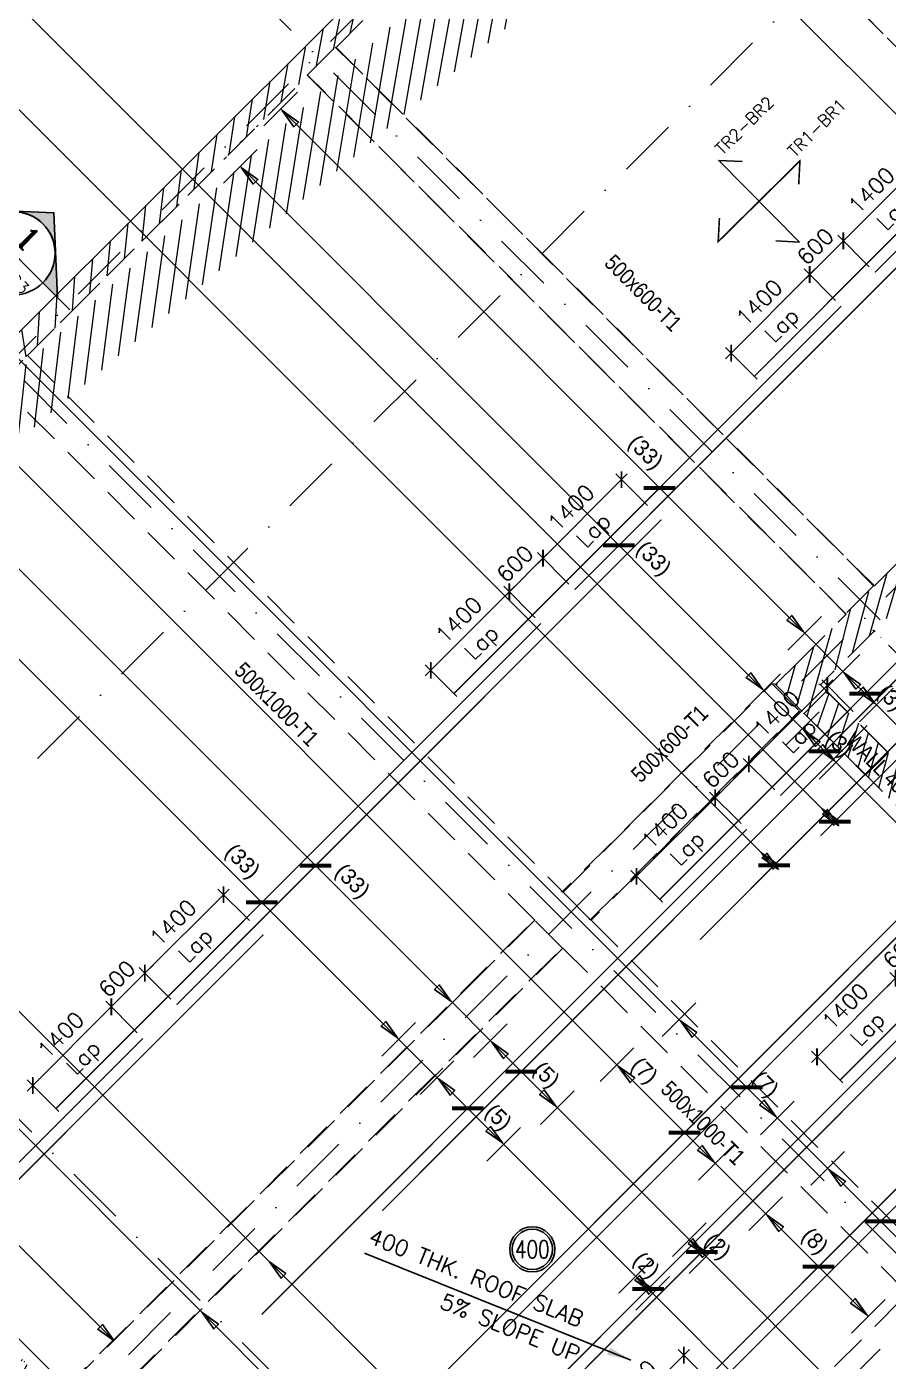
# Model space of a CAD drawing. Extents: x 660761725 to 1323371458, y 2734871439 to 5470067957.
# Drawn here: x 661587591 to 661598454, y 2735025823 to 2735042641 of the extents above; entities that cross this region are included whole.
import ezdxf
from ezdxf.enums import TextEntityAlignment as Align

# ---------------------------------------------------------------- set-up
doc = ezdxf.new("R2010")
doc.units = 0
for name, pattern in [('AXES', [1.95, 1.2, -0.25, 0.25, -0.25]), ('Hidden', [714.375, 476.25, -238.125]), ('sbp_axis_short', [10, 5, -2.5, 0, -2.5])]:
    doc.linetypes.add(name, pattern=pattern)
doc.layers.add('A-DETL', color=5, linetype='Continuous', lineweight=9, true_color=0x0000ff)
for name, color, linetype, lineweight in [('A-FLOR-PATT', 7, 'Continuous', 15), ('A-ROOF', 7, 'Continuous', 15), ('A-WALL', 7, 'Continuous', 15), ('A-WALL-IDEN', 7, 'Continuous', 9), ('S-ARROW', 8, 'Continuous', 13), ('S-BEAM-IDEN', 2, 'Continuous', 9), ('S-GRID', 7, 'Continuous', 9)]:
    doc.layers.add(name, color=color, linetype=linetype, lineweight=lineweight)
for name, color, linetype in [('S-AXIS', 20, 'AXES'), ('S-HATCH', 9, 'Continuous'), ('S-IDEN', 221, 'Continuous'), ('S-LEVEL', 3, 'Continuous'), ('S-RBAR-T16', 201, 'Continuous'), ('S-RBAR-T20', 10, 'Continuous'), ('S-RDIMO', 8, 'Continuous'), ('S-SCEL-INDT', 222, 'Continuous'), ('S-TXT', 3, 'Continuous')]:
    doc.layers.add(name, color=color, linetype=linetype)
doc.styles.add('08437-0000-2-020-000R-0511-00$0$ROMANS', font='ROMANS.shx', dxfattribs={"width": 0.75})
doc.styles.add('Arial Narrow_1', font='ARIALN.TTF', dxfattribs={"height": 199.9999999999998})
doc.styles.add('ROMANS', font='romans.shx')
doc.styles.add('ROMANT', font='romant')
doc.dimstyles.new('S-DIMI-100', dxfattribs={"dimscale": 100, "dimtxt": 2, "dimasz": 1.5, "dimexe": 1, "dimexo": 1, "dimgap": 1, "dimtad": 1, "dimdec": 0, "dimzin": 12, "dimdsep": 46, "dimtxsty": 'ROMANS', "dimblk": 'ARCHTICK', "dimcen": 0.09, "dimdle": 1, "dimclrd": 8, "dimclre": 8, "dimclrt": 4, "dimadec": 0, "dimazin": 3, "dimtfac": 1, "dimtdec": 0, "dimtix": 1, "dimtmove": 1, "dimatfit": 3, "dimtolj": 1, "dimtzin": 0, "dimarcsym": 0})
doc.dimstyles.new('S-DIMI-20', dxfattribs={"dimscale": 20, "dimtxt": 2, "dimasz": 1.5, "dimexe": 1, "dimexo": 1, "dimgap": 1, "dimtad": 1, "dimdec": 0, "dimzin": 12, "dimdsep": 46, "dimtxsty": 'ROMANS', "dimblk": 'ARCHTICK', "dimcen": 0.09, "dimdle": 1, "dimclrd": 8, "dimclre": 8, "dimclrt": 4, "dimadec": 0, "dimazin": 3, "dimtfac": 1, "dimtdec": 0, "dimtix": 1, "dimtmove": 1, "dimatfit": 3, "dimtolj": 1, "dimtzin": 0, "dimarcsym": 0})
pattern_1 = [(74.99999999999999, (0, 0), (-153.3407249233896, 41.08752341002518), [])]

# ---------------------------------------------------------------- blocks, each defined once
blk = doc.blocks.new('I am… All Range.')
at = {"layer": 'S-GRID', "color": 8, "linetype": 'sbp_axis_short', "lineweight": 13, "ltscale": 150}
for p, q in [((662613679.1571203, 2734523360.248725), (662679782.7279356, 2734589463.81954)), ((662618010.1861551, 2734519029.21969), (662684113.7569702, 2734585132.790505)), ((662622712.44625, 2734514326.959595), (662688816.0170653, 2734580430.53041)), ((662611009.9695301, 2734526029.436315), (662646494.6183763, 2734561514.085161)), ((662618471.4835767, 2734543669.734396), (662647091.3762469, 2734515049.841725)), ((662614582.3962799, 2734539780.647099), (662643202.2889504, 2734511160.754429)), ((662609895.5820874, 2734535093.832907), (662638515.474758, 2734506473.940236))]:
    blk.add_line(p, q, dxfattribs=at)
blk = doc.blocks.new('*U1143')
at = {"layer": 'S-SCEL-INDT'}
h = blk.add_hatch(color=256, dxfattribs=at)
edge = h.paths.add_edge_path()
edge.add_line((7.000001906104444, 2.263283386128023e-05), (10.50000190576247, 3.394924715394154e-05))
edge.add_line((10.50000190576247, 3.394924715394154e-05), (-2.921335544670001e-05, 9.624999999075953))
edge.add_line((-2.921335544670001e-05, 9.624999999075953), (-10.49999809220753, -3.394923260202631e-05))
edge.add_line((-10.49999809220753, -3.394923260202631e-05), (-6.999998092549504, -2.263281203340739e-05))
edge.add_arc((1.90677747013979e-06, 1.091277068709939e-11), 6.999999999363562, 0.00018525217620890544, 180.0001852521762, ccw=False)
at = {"layer": 'S-SCEL-INDT', "color": 2, "linetype": 'Continuous'}
blk.add_line((-6.999999999228748, 4.272327350918204e-05), (6.999999999228748, -4.272327350918204e-05), dxfattribs=at)
at = {"layer": 'S-SCEL-INDT'}
blk.add_line((13.40845287412958, 4.901550710201263e-05), (7.000001906104444, 2.263283386128023e-05), dxfattribs=at)
blk.add_lwpolyline([(7.000001906104444, 2.263283386128023e-05), (10.50000190576247, 3.394924715394154e-05), (-2.921335544670001e-05, 9.624999999075953), (-10.49999809220753, -3.394923260202631e-05), (-6.999998092549504, -2.263281203340739e-05, -0.9999999999999999)], format="xyb", close=True, dxfattribs=at)
for centre, radius in [((0, 0), 6.999999999370188), ((0, -1.906788384076208e-06), 6.99999999936)]:
    blk.add_circle(centre, radius, dxfattribs=at)
at = {"layer": 'S-SCEL-INDT', "linetype": 'Continuous', "style": 'ROMANT', "flags": 8}
for rotation, p in [(359.9998251523294, (-9.533905540592968e-07, 3.499999999687137)), (0.0001748476705820678, (9.533905540592968e-07, 3.499943417606119))]:
    blk.add_attdef('01', text='', height=4, rotation=rotation, dxfattribs=at).set_placement(p, align=Align.MIDDLE_CENTER)
at = {"layer": 'S-SCEL-INDT', "color": 3, "linetype": 'Continuous', "style": 'ROMANS', "flags": 8}
for rotation, p in [(359.9998251523294, (0, -2.974065839854546)), (0.0001748476705820678, (0, -2.97412474701559))]:
    blk.add_attdef('-', text='', height=2, rotation=rotation, dxfattribs=at).set_placement(p, align=Align.MIDDLE_CENTER)
blk = doc.blocks.new('I am… Limitless.')
at = {"layer": 'S-TXT', "color": 134}
ref = blk.add_blockref('*U1143', (662332530.6639044, 2734536090.71062), dxfattribs=dict(at, xscale=75.00000000000001, yscale=75.00000000000001, zscale=75.00000000000001, rotation=314.9493972356656))
ref.add_attrib('-', '0502563', dxfattribs={"layer": 'S-SCEL-INDT', "color": 3, "linetype": 'Continuous', "height": 150, "rotation": 314.9495685446155, "style": 'ROMANS'}).set_placement((662332372.7978809, 2734535933.123201), align=Align.MIDDLE_CENTER)
ref.add_attrib('01', '1', dxfattribs={"layer": 'S-SCEL-INDT', "linetype": 'Continuous', "height": 300.0000000000001, "rotation": 314.9495685446155, "style": 'ROMANT'}).set_placement((662332716.4403422, 2734536276.159097), align=Align.MIDDLE_CENTER)
blk = doc.blocks.new('*U89')
at = {"layer": 'S-IDEN', "color": 8}
for radius in [3.8, 3.4]:
    blk.add_circle((0, 0), radius, dxfattribs=at)
at = {"layer": 'S-IDEN', "color": 4, "style": '08437-0000-2-020-000R-0511-00$0$ROMANS', "width": 0.75, "flags": 8}
blk.add_attdef('100', text='', height=3, dxfattribs=at).set_placement((0, 0), align=Align.MIDDLE_CENTER)
blk = doc.blocks.new('_ARCHTICK')
at = {"color": 0, "linetype": 'ByBlock', "const_width": 0.15}
blk.add_lwpolyline([(-0.5, -0.5), (0.5, 0.5)], dxfattribs=at)
blk = doc.blocks.new('*D243')
at = {"layer": 'S-RBAR-T16', "color": 8, "lineweight": -2, "transparency": 16777216}
for p, q in [((661590142.3384237, 2735031774.598921), (661589010.9672241, 2735030643.228294)), ((661590398.7151924, 2735031376.800631), (661590000.9170673, 2735031774.598957)), ((661589408.7656355, 2735030386.851074), (661589010.9672599, 2735030784.649651))]:
    blk.add_line(p, q, dxfattribs=at)
at = {"layer": 'S-RBAR-T16', "color": 8, "lineweight": -2, "transparency": 16777216, "xscale": 150, "yscale": 150, "zscale": 150}
for p, rotation in [((661590071.6277275, 2735031703.888261), 44.99998551075971), ((661589081.6779201, 2735030713.938954), 224.9999855107597)]:
    blk.add_blockref('_ARCHTICK', p, dxfattribs=dict(at, rotation=rotation))
at = {"layer": 'S-RBAR-T16', "color": 4, "transparency": 16777216, "char_height": 200, "attachment_point": 5, "rotation": 44.999985510759686, "style": 'ROMANS'}
for s, insert in [('\\A1;1400', (661589435.2315035, 2735031350.335)), ('\\A1;Lap', (661589741.6443645, 2735031043.921983))]:
    blk.add_mtext(s, dxfattribs=dict(at, insert=insert))
blk = doc.blocks.new('*D244')
at = {"layer": 'S-RBAR-T16', "color": 8, "lineweight": -2, "transparency": 16777216}
for p, q in [((661588728.1247367, 2735030360.385358), (661587596.7536501, 2735029229.014843)), ((661588984.5015677, 2735029962.587005), (661588586.7033802, 2735030360.385393)), ((661587994.5521244, 2735028972.63756), (661587596.7536858, 2735029370.436199))]:
    blk.add_line(p, q, dxfattribs=at)
at = {"layer": 'S-RBAR-T16', "color": 8, "lineweight": -2, "transparency": 16777216, "xscale": 150, "yscale": 150, "zscale": 150}
for p, rotation in [((661588657.4140404, 2735030289.674697), 44.99998551075971), ((661587667.464346, 2735029299.725503), 224.9999855107597)]:
    blk.add_blockref('_ARCHTICK', p, dxfattribs=dict(at, rotation=rotation))
at = {"layer": 'S-RBAR-T16', "color": 4, "transparency": 16777216, "char_height": 200, "attachment_point": 5, "rotation": 44.999985510759686, "style": 'ROMANS'}
for s, insert in [('\\A1;1400', (661588021.0178732, 2735029936.121493)), ('\\A1;Lap', (661588327.4307342, 2735029629.708477))]:
    blk.add_mtext(s, dxfattribs=dict(at, insert=insert))
blk = doc.blocks.new('*D245')
at = {"layer": 'S-RBAR-T16', "color": 8, "lineweight": -2, "transparency": 16777216}
for p, q in [((661589408.7656355, 2735030386.851074), (661589010.9673674, 2735030784.649543)), ((661589081.6780276, 2735030713.938847), (661589187.7440717, 2735030820.004837)), ((661589081.6780276, 2735030713.938847), (661588657.413852, 2735030289.674886)), ((661588657.413852, 2735030289.674886), (661588551.3478081, 2735030183.608895)), ((661588984.5015677, 2735029962.587005), (661588586.7031918, 2735030360.385582))]:
    blk.add_line(p, q, dxfattribs=at)
at = {"layer": 'S-RBAR-T16', "color": 8, "lineweight": -2, "transparency": 16777216, "xscale": 150, "yscale": 150, "zscale": 150}
for p, rotation in [((661589081.6780276, 2735030713.938847), 224.9999855107597), ((661588657.413852, 2735030289.674886), 44.99998551075968)]:
    blk.add_blockref('_ARCHTICK', p, dxfattribs=dict(at, rotation=rotation))
at = {"layer": 'S-RBAR-T16', "color": 4, "transparency": 16777216, "insert": (661588728.1246197, 2735030643.228259), "char_height": 200, "attachment_point": 5, "rotation": 44.999985510759686, "style": 'ROMANS'}
blk.add_mtext('\\A1;600', dxfattribs=at)
blk = doc.blocks.new('*D247')
at = {"layer": 'S-RBAR-T16', "color": 8, "lineweight": -2, "transparency": 16777216}
for p, q in [((661595160.9261179, 2735037004.745256), (661594029.5549207, 2735035873.374631)), ((661595417.3028865, 2735036606.946966), (661595019.5047615, 2735037004.745292)), ((661594427.353332, 2735035616.997411), (661594029.5549564, 2735036014.795988))]:
    blk.add_line(p, q, dxfattribs=at)
at = {"layer": 'S-RBAR-T16', "color": 8, "lineweight": -2, "transparency": 16777216, "xscale": 150, "yscale": 150, "zscale": 150}
for p, rotation in [((661595090.2154217, 2735036934.034596), 44.99998551075053), ((661594100.2656167, 2735035944.085291), 224.9999855107505)]:
    blk.add_blockref('_ARCHTICK', p, dxfattribs=dict(at, rotation=rotation))
at = {"layer": 'S-RBAR-T16', "color": 4, "transparency": 16777216, "char_height": 200, "attachment_point": 5, "rotation": 44.99998551075046, "style": 'ROMANS'}
for s, insert in [('\\A1;1400', (661594453.8191996, 2735036580.481336)), ('\\A1;Lap', (661594760.2320606, 2735036274.068319))]:
    blk.add_mtext(s, dxfattribs=dict(at, insert=insert))
blk = doc.blocks.new('*D248')
at = {"layer": 'S-RBAR-T16', "color": 8, "lineweight": -2, "transparency": 16777216}
for p, q in [((661593746.7124327, 2735035590.531695), (661592615.341344, 2735034459.161178)), ((661594003.0892644, 2735035192.733342), (661593605.2910765, 2735035590.531731)), ((661593013.1398187, 2735034202.783895), (661592615.3413798, 2735034600.582535))]:
    blk.add_line(p, q, dxfattribs=at)
at = {"layer": 'S-RBAR-T16', "color": 8, "lineweight": -2, "transparency": 16777216, "xscale": 150, "yscale": 150, "zscale": 150}
for p, rotation in [((661593676.0017368, 2735035519.821034), 44.99998551075053), ((661592686.05204, 2735034529.871839), 224.9999855107505)]:
    blk.add_blockref('_ARCHTICK', p, dxfattribs=dict(at, rotation=rotation))
at = {"layer": 'S-RBAR-T16', "color": 4, "transparency": 16777216, "char_height": 200, "attachment_point": 5, "rotation": 44.99998551075046, "style": 'ROMANS'}
for s, insert in [('\\A1;1400', (661593039.6055684, 2735035166.267829)), ('\\A1;Lap', (661593346.0184294, 2735034859.854812))]:
    blk.add_mtext(s, dxfattribs=dict(at, insert=insert))
blk = doc.blocks.new('*D249')
at = {"layer": 'S-RBAR-T16', "color": 8, "lineweight": -2, "transparency": 16777216}
for p, q in [((661594427.353332, 2735035616.997411), (661594029.5550649, 2735036014.795879)), ((661594100.2657251, 2735035944.085183), (661594206.3317692, 2735036050.151173)), ((661594100.2657251, 2735035944.085183), (661593676.0015495, 2735035519.821222)), ((661593676.0015495, 2735035519.821222), (661593569.9355056, 2735035413.755231)), ((661594003.0892644, 2735035192.733342), (661593605.2908893, 2735035590.531918))]:
    blk.add_line(p, q, dxfattribs=at)
at = {"layer": 'S-RBAR-T16', "color": 8, "lineweight": -2, "transparency": 16777216, "xscale": 150, "yscale": 150, "zscale": 150}
for p, rotation in [((661594100.2657251, 2735035944.085183), 224.9999855107505), ((661593676.0015495, 2735035519.821222), 44.99998551075047)]:
    blk.add_blockref('_ARCHTICK', p, dxfattribs=dict(at, rotation=rotation))
at = {"layer": 'S-RBAR-T16', "color": 4, "transparency": 16777216, "insert": (661593746.7123176, 2735035873.374595), "char_height": 200, "attachment_point": 5, "rotation": 44.99998551075046, "style": 'ROMANS'}
blk.add_mtext('\\A1;600', dxfattribs=at)
blk = doc.blocks.new('*D250')
at = {"layer": 'S-RBAR-T16', "color": 8, "lineweight": -2, "transparency": 16777216}
for p, q in [((661598947.78134, 2735041003.159228), (661597816.4101382, 2735039871.788599)), ((661599204.1581078, 2735040605.360939), (661598806.3599838, 2735041003.159264)), ((661598214.2085485, 2735039615.411379), (661597816.410174, 2735040013.209955))]:
    blk.add_line(p, q, dxfattribs=at)
at = {"layer": 'S-RBAR-T16', "color": 8, "lineweight": -2, "transparency": 16777216, "xscale": 150, "yscale": 150, "zscale": 150}
for p, rotation in [((661598877.070644, 2735040932.448568), 44.99998551075053), ((661597887.1208342, 2735039942.499259), 224.9999855107505)]:
    blk.add_blockref('_ARCHTICK', p, dxfattribs=dict(at, rotation=rotation))
at = {"layer": 'S-RBAR-T16', "color": 4, "transparency": 16777216, "char_height": 200, "attachment_point": 5, "rotation": 44.99998551075046, "style": 'ROMANS'}
for s, insert in [('\\A1;1400', (661598240.6744192, 2735040578.895306)), ('\\A1;Lap', (661598547.0872802, 2735040272.482289))]:
    blk.add_mtext(s, dxfattribs=dict(at, insert=insert))
blk = doc.blocks.new('*D251')
at = {"layer": 'S-RBAR-T16', "color": 8, "lineweight": -2, "transparency": 16777216}
for p, q in [((661597533.56765, 2735039588.945663), (661596402.1965655, 2735038457.57515)), ((661597789.9444809, 2735039191.14731), (661597392.1462936, 2735039588.945699)), ((661596799.9950395, 2735038201.197867), (661596402.1966012, 2735038598.996507))]:
    blk.add_line(p, q, dxfattribs=at)
at = {"layer": 'S-RBAR-T16', "color": 8, "lineweight": -2, "transparency": 16777216, "xscale": 150, "yscale": 150, "zscale": 150}
for p, rotation in [((661597462.856954, 2735039518.235003), 44.99998551075053), ((661596472.9072615, 2735038528.285811), 224.9999855107505)]:
    blk.add_blockref('_ARCHTICK', p, dxfattribs=dict(at, rotation=rotation))
at = {"layer": 'S-RBAR-T16', "color": 4, "transparency": 16777216, "char_height": 200, "attachment_point": 5, "rotation": 44.99998551075046, "style": 'ROMANS'}
for s, insert in [('\\A1;1400', (661596826.460788, 2735039164.681799)), ('\\A1;Lap', (661597132.873649, 2735038858.268783))]:
    blk.add_mtext(s, dxfattribs=dict(at, insert=insert))
blk = doc.blocks.new('*D252')
at = {"layer": 'S-RBAR-T16', "color": 8, "lineweight": -2, "transparency": 16777216}
for p, q in [((661598214.2085485, 2735039615.411379), (661597816.4102802, 2735040013.209849)), ((661597887.1209404, 2735039942.499153), (661597993.1869845, 2735040048.565143)), ((661597887.1209404, 2735039942.499153), (661597462.8567648, 2735039518.235192)), ((661597462.8567648, 2735039518.235192), (661597356.7907207, 2735039412.169201)), ((661597789.9444809, 2735039191.14731), (661597392.1461046, 2735039588.945888))]:
    blk.add_line(p, q, dxfattribs=at)
at = {"layer": 'S-RBAR-T16', "color": 8, "lineweight": -2, "transparency": 16777216, "xscale": 150, "yscale": 150, "zscale": 150}
for p, rotation in [((661597887.1209404, 2735039942.499153), 224.9999855107505), ((661597462.8567648, 2735039518.235192), 44.99998551075047)]:
    blk.add_blockref('_ARCHTICK', p, dxfattribs=dict(at, rotation=rotation))
at = {"layer": 'S-RBAR-T16', "color": 4, "transparency": 16777216, "insert": (661597533.5675324, 2735039871.788564), "char_height": 200, "attachment_point": 5, "rotation": 44.99998551075046, "style": 'ROMANS'}
blk.add_mtext('\\A1;600', dxfattribs=at)
blk = doc.blocks.new('*D256')
at = {"layer": 'S-RBAR-T16', "color": 8, "lineweight": -2, "transparency": 16777216}
for p, q in [((661595945.8214169, 2735025971.115837), (661594814.4502141, 2735024839.745206)), ((661596202.1981856, 2735025573.317546), (661595804.4000605, 2735025971.115872)), ((661595212.2486255, 2735024583.367985), (661594814.4502498, 2735024981.166562))]:
    blk.add_line(p, q, dxfattribs=at)
at = {"layer": 'S-RBAR-T16', "color": 8, "lineweight": -2, "transparency": 16777216, "xscale": 150, "yscale": 150, "zscale": 150}
for p, rotation in [((661595875.1107209, 2735025900.405176), 44.99998551075971), ((661594885.1609101, 2735024910.455866), 224.9999855107597)]:
    blk.add_blockref('_ARCHTICK', p, dxfattribs=dict(at, rotation=rotation))
at = {"layer": 'S-RBAR-T16', "color": 4, "transparency": 16777216, "char_height": 200, "attachment_point": 5, "rotation": 44.999985510759686, "style": 'ROMANS'}
for s, insert in [('\\A1;1400', (661595238.7144952, 2735025546.851914)), ('\\A1;Lap', (661595545.1273562, 2735025240.438897))]:
    blk.add_mtext(s, dxfattribs=dict(at, insert=insert))
blk = doc.blocks.new('*D273')
at = {"layer": 'S-RBAR-T16', "color": 8, "lineweight": -2, "transparency": 16777216}
for p, q in [((661598616.2334046, 2735030721.010681), (661597484.8623369, 2735029589.640185)), ((661598872.6102357, 2735030323.212328), (661598474.8120484, 2735030721.010717)), ((661597882.660811, 2735029333.262902), (661597484.8623726, 2735029731.061542))]:
    blk.add_line(p, q, dxfattribs=at)
at = {"layer": 'S-RBAR-T16', "color": 8, "lineweight": -2, "transparency": 16777216, "xscale": 150, "yscale": 150, "zscale": 150}
for p, rotation in [((661598545.5227087, 2735030650.300021), 44.99998551075053), ((661597555.5730329, 2735029660.350845), 224.9999855107505)]:
    blk.add_blockref('_ARCHTICK', p, dxfattribs=dict(at, rotation=rotation))
at = {"layer": 'S-RBAR-T16', "color": 4, "transparency": 16777216, "char_height": 200, "attachment_point": 5, "rotation": 44.99998551075046, "style": 'ROMANS'}
for s, insert in [('\\A1;1400', (661597909.1265509, 2735030296.746825)), ('\\A1;Lap', (661598215.5394119, 2735029990.333808))]:
    blk.add_mtext(s, dxfattribs=dict(at, insert=insert))
blk = doc.blocks.new('*D274')
at = {"layer": 'S-RBAR-T16', "color": 8, "lineweight": -2, "transparency": 16777216}
for p, q in [((661599296.8743032, 2735030747.476398), (661598899.0760363, 2735031145.274866)), ((661598969.7866966, 2735031074.56417), (661599075.8527406, 2735031180.63016)), ((661598969.7866966, 2735031074.56417), (661598545.5225209, 2735030650.300209)), ((661598545.5225209, 2735030650.300209), (661598439.456477, 2735030544.234218)), ((661598872.6102357, 2735030323.212328), (661598474.8118607, 2735030721.010904))]:
    blk.add_line(p, q, dxfattribs=at)
at = {"layer": 'S-RBAR-T16', "color": 8, "lineweight": -2, "transparency": 16777216, "xscale": 150, "yscale": 150, "zscale": 150}
for p, rotation in [((661598969.7866966, 2735031074.56417), 224.9999855107505), ((661598545.5225209, 2735030650.300209), 44.99998551075047)]:
    blk.add_blockref('_ARCHTICK', p, dxfattribs=dict(at, rotation=rotation))
at = {"layer": 'S-RBAR-T16', "color": 4, "transparency": 16777216, "insert": (661598616.233289, 2735031003.853581), "char_height": 200, "attachment_point": 5, "rotation": 44.99998551075046, "style": 'ROMANS'}
blk.add_mtext('\\A1;600', dxfattribs=at)
blk = doc.blocks.new('*D317')
at = {"layer": 'S-RBAR-T16', "color": 8, "lineweight": -2, "transparency": 16777216}
for p, q in [((661597755.3382254, 2735034410.333155), (661596623.9670286, 2735033278.96253)), ((661598011.7149938, 2735034012.534864), (661597613.9168692, 2735034410.33319)), ((661597021.7654396, 2735033022.58531), (661596623.9670644, 2735033420.383886))]:
    blk.add_line(p, q, dxfattribs=at)
at = {"layer": 'S-RBAR-T16', "color": 8, "lineweight": -2, "transparency": 16777216, "xscale": 150, "yscale": 150, "zscale": 150}
for p, rotation in [((661597684.6275294, 2735034339.622494), 44.99998551074125), ((661596694.6777246, 2735033349.67319), 224.9999855107412)]:
    blk.add_blockref('_ARCHTICK', p, dxfattribs=dict(at, rotation=rotation))
at = {"layer": 'S-RBAR-T16', "color": 4, "transparency": 16777216, "char_height": 200, "attachment_point": 5, "rotation": 44.999985510741254, "style": 'ROMANS'}
for s, insert in [('\\A1;1400', (661597048.2313066, 2735033986.069235)), ('\\A1;Lap', (661597354.6441675, 2735033679.656218))]:
    blk.add_mtext(s, dxfattribs=dict(at, insert=insert))
blk = doc.blocks.new('*D318')
at = {"layer": 'S-RBAR-T16', "color": 8, "lineweight": -2, "transparency": 16777216}
for p, q in [((661596341.1245395, 2735032996.119595), (661595209.7534503, 2735031864.749078)), ((661596597.5013719, 2735032598.321241), (661596199.7031833, 2735032996.119631)), ((661595607.5519258, 2735031608.371793), (661595209.753486, 2735032006.170434))]:
    blk.add_line(p, q, dxfattribs=at)
at = {"layer": 'S-RBAR-T16', "color": 8, "lineweight": -2, "transparency": 16777216, "xscale": 150, "yscale": 150, "zscale": 150}
for p, rotation in [((661596270.4138435, 2735032925.408935), 44.99998551074125), ((661595280.4641463, 2735031935.459738), 224.9999855107412)]:
    blk.add_blockref('_ARCHTICK', p, dxfattribs=dict(at, rotation=rotation))
at = {"layer": 'S-RBAR-T16', "color": 4, "transparency": 16777216, "char_height": 200, "attachment_point": 5, "rotation": 44.999985510741254, "style": 'ROMANS'}
for s, insert in [('\\A1;1400', (661595634.0176743, 2735032571.855729)), ('\\A1;Lap', (661595940.4305353, 2735032265.442712))]:
    blk.add_mtext(s, dxfattribs=dict(at, insert=insert))
blk = doc.blocks.new('*D319')
at = {"layer": 'S-RBAR-T16', "color": 8, "lineweight": -2, "transparency": 16777216}
for p, q in [((661596694.6778324, 2735033349.673082), (661596800.7438765, 2735033455.739073)), ((661596694.6778324, 2735033349.673082), (661596270.4136567, 2735032925.409122)), ((661597021.7654396, 2735033022.58531), (661596623.9671721, 2735033420.383779)), ((661596597.5013719, 2735032598.321241), (661596199.7029965, 2735032996.119817)), ((661596270.4136567, 2735032925.409122), (661596164.3476126, 2735032819.343131))]:
    blk.add_line(p, q, dxfattribs=at)
at = {"layer": 'S-RBAR-T16', "color": 8, "lineweight": -2, "transparency": 16777216, "xscale": 150, "yscale": 150, "zscale": 150}
for p, rotation in [((661596694.6778324, 2735033349.673082), 224.9999855107412), ((661596270.4136567, 2735032925.409122), 44.99998551074125)]:
    blk.add_blockref('_ARCHTICK', p, dxfattribs=dict(at, rotation=rotation))
at = {"layer": 'S-RBAR-T16', "color": 4, "transparency": 16777216, "insert": (661596341.124424, 2735033278.962494), "char_height": 200, "attachment_point": 5, "rotation": 44.999985510741254, "style": 'ROMANS'}
blk.add_mtext('\\A1;600', dxfattribs=at)
blk = doc.blocks.new('CADF_02')
at = {"color": 0}
blk.add_lwpolyline([(0, 0), (2.5, -0.4166666679084301), (2.5, 0.4166666679084301)], close=True, dxfattribs=at)
blk = doc.blocks.new('cadf_03')
at = {"color": 8}
blk.add_lwpolyline([(-3.725290298461914e-09, 2.99999999627471), (3.725290298461914e-09, -3.000000007450581)], dxfattribs=at)
blk.add_blockref('CADF_02', (0.2513523101806641, 0), dxfattribs=at)
blk = doc.blocks.new('cadf_04')
at = {"color": 8, "const_width": 0.5000000000000002}
blk.add_lwpolyline([(1.414213560521603, 1.414213564246893), (-1.414213556796312, -1.414213556796312)], dxfattribs=at)
blk = doc.blocks.new('I am… Atomic.')
at = {"layer": 'A-FLOR-PATT', "transparency": 33554600}
h = blk.add_hatch(dxfattribs=at)
h.set_pattern_fill('ANSI31', color=8, scale=50, angle=30, style=0)
h.set_pattern_definition(pattern_1)
edge = h.paths.add_edge_path()
edge.add_line((662389967.6433319, 2734579123.010657), (662390007.8012236, 2734579503.468677))
edge.add_line((662342114.705975, 2734544592.546931), (662390007.8012234, 2734579503.468677))
edge.add_line((662363195.8073889, 2734559608.047176), (662389967.7690635, 2734579123.040917))
edge.add_line((662362417.6524743, 2734559040.823584), (662363719.8899552, 2734559990.06879))
edge.add_line((662346720.4841449, 2734547598.623516), (662362783.6519626, 2734559307.613063))
edge.add_line((662345821.5310795, 2734546943.346041), (662347578.010761, 2734548223.703842))
edge.add_line((662342292.6126368, 2734544370.997322), (662346307.4227723, 2734547297.529027))
edge.add_line((662325865.2845687, 2734528370.671522), (662342114.6925843, 2734544592.5523))
edge.add_line((662340490.7204528, 2734542572.157625), (662342149.9785906, 2734544228.604904))
edge.add_line((662339422.0417168, 2734541505.28928), (662341320.3495216, 2734543400.381265))
edge.add_line((662336597.6306283, 2734538685.662872), (662340136.8031961, 2734542218.839921))
edge.add_line((662332705.8949801, 2734534800.520002), (662336243.7133716, 2734538332.345168))
edge.add_line((662332253.0745114, 2734534348.466631), (662332782.9359009, 2734534877.430412))
edge.add_line((662326312.3910785, 2734528417.846987), (662332351.9776915, 2734534447.202265))
edge.add_line((662325865.2845687, 2734528370.671522), (662326312.3910785, 2734528417.846987))
h = blk.add_hatch(dxfattribs=at)
h.set_pattern_fill('ANSI31', color=8, scale=50, angle=30, style=0)
h.set_pattern_definition(pattern_1)
h.paths.add_polyline_path([(662350481.6833518, 2734529010.615821), (662347130.08703, 2734525664.697063), (662342140.050475, 2734530654.737032), (662345491.6468021, 2734534000.65579)])
h.paths.add_polyline_path([(662342706.3069187, 2734530654.268376), (662345491.6356469, 2734533434.878781), (662349911.8950287, 2734529014.616375), (662347128.9243566, 2734526231.647893)], flags=16)
h = blk.add_hatch(dxfattribs=at)
h.set_pattern_fill('ANSI31', color=8, scale=50, angle=30, style=0)
h.set_pattern_definition(pattern_1)
edge = h.paths.add_edge_path()
edge.add_line((662348021.9696456, 2734527120.834711), (662347809.619302, 2734526908.844087))
edge.add_line((662344677.9657329, 2734530464.840913), (662348021.9696456, 2734527120.834711))
edge.add_line((662346323.225431, 2734528395.238966), (662345892.8153635, 2734528825.649329))
edge.add_line((662344406.4214969, 2734530312.044213), (662343385.8280276, 2734531332.638381))
edge.add_line((662343598.1783756, 2734531544.629009), (662344677.9657329, 2734530464.840913))
edge.add_line((662346341.2036034, 2734528388.035919), (662347827.5974464, 2734526901.640992))
edge.add_line((662345892.8153635, 2734528825.649329), (662344406.4215387, 2734530312.044254))
h = blk.add_hatch(dxfattribs=at)
h.set_pattern_fill('ANSI31', color=8, scale=50, angle=30, style=0)
h.set_pattern_definition(pattern_1)
edge = h.paths.add_edge_path()
edge.add_line((662326312.3910785, 2734528417.846987), (662333102.7430063, 2734521695.273901))
edge.add_line((662325865.2845687, 2734528370.671522), (662344964.0169713, 2734509462.575772))
edge.add_line((662336968.3324986, 2734517868.269328), (662339133.8364366, 2734515724.380668))
edge.add_line((662332502.0842122, 2734522289.937136), (662334515.7142464, 2734520296.40643))
edge.add_line((662333458.4230682, 2734521343.144109), (662337828.6853824, 2734517016.504176))
edge.add_line((662338184.3654449, 2734516664.374383), (662344781.0343132, 2734510133.551082))
edge.add_line((662344781.0343132, 2734510133.551082), (662344829.7545922, 2734510084.405783))
edge.add_line((662344829.7545922, 2734510084.405783), (662344878.4748713, 2734510035.260483))
edge.add_line((662344878.4748713, 2734510035.260483), (662344927.1951503, 2734509986.115183))
edge.add_line((662344927.1951503, 2734509986.115183), (662344975.9154292, 2734509936.969883))
edge.add_line((662344975.9154292, 2734509936.969883), (662345024.6357082, 2734509887.824584))
edge.add_line((662345024.6357082, 2734509887.824584), (662345073.3559872, 2734509838.679284))
edge.add_line((662345073.3559872, 2734509838.679284), (662345122.0762662, 2734509789.533985))
edge.add_line((662345122.0762662, 2734509789.533985), (662345170.7965451, 2734509740.388685))
edge.add_line((662345170.7965451, 2734509740.388685), (662345219.5168241, 2734509691.243385))
edge.add_line((662344964.0169713, 2734509462.575772), (662345267.5598451, 2734509156.384884))
edge.add_line((662345267.5598451, 2734509156.384884), (662345219.5168241, 2734509691.243385))
edge = h.paths.add_edge_path()
edge.add_line((662345219.5168241, 2734509691.243385), (662345513.1205869, 2734510013.727216))
edge.add_line((662345468.2720397, 2734510142.524049), (662345661.1307589, 2734509588.669044))
edge.add_line((662345267.5598451, 2734509156.384884), (662345661.1307589, 2734509588.669044))
edge = h.paths.add_edge_path()
edge.add_line((662325865.2845687, 2734528370.671522), (662326389.6555356, 2734528894.154181))
edge.add_line((662326389.6555356, 2734528894.154181), (662326589.2420617, 2734528694.228972))
edge.add_line((662326589.2420617, 2734528694.228972), (662326314.0211399, 2734528416.233197))
at = {"layer": 'A-DETL', "color": 8, "linetype": 'Hidden', "lineweight": 9}
for p, q in [((662336597.6306283, 2734538685.662872), (662340136.8031961, 2734542218.839921)), ((662340128.0735683, 2734542222.337516), (662346962.0582663, 2734535388.346041)), ((662346915.8904798, 2734535439.747996), (662340136.8031961, 2734542218.839921)), ((662336234.9845982, 2734538335.842422), (662336588.4740171, 2734538689.331543)), ((662336588.4740171, 2734538689.331543), (662336597.6306283, 2734538685.662872)), ((662343376.195825, 2734531901.603003), (662336588.4740171, 2734538689.331543)), ((662336597.6306283, 2734538685.662872), (662343385.3559159, 2734531897.932939)), ((662332705.8949801, 2734534800.520002), (662336243.7133716, 2734538332.345168)), ((662336243.7133716, 2734538332.345168), (662336234.9845982, 2734538335.842422)), ((662336234.9845982, 2734538335.842422), (662343022.7064159, 2734531548.113872)), ((662343031.4386692, 2734531544.615224), (662336243.7133716, 2734538332.345168)), ((662332691.485989, 2734534806.293081), (662332705.8949801, 2734534800.520002)), ((662332705.8949801, 2734534800.520002), (662339459.4597347, 2734528041.227738)), ((662339105.5426043, 2734527687.909844), (662332351.9776917, 2734534447.202265)), ((662343385.3559159, 2734531897.932939), (662345458.4881167, 2734533967.553276)), ((662343376.195825, 2734531901.603003), (662343022.7064159, 2734531548.113872)), ((662343385.3559159, 2734531897.932939), (662343376.195825, 2734531901.603003)), ((662342423.1842734, 2734530937.391204), (662343031.4386692, 2734531544.615224)), ((662343022.7064159, 2734531548.113872), (662343031.4386692, 2734531544.615224)), ((662343385.8280276, 2734531332.638381), (662342706.3069147, 2734530654.268369)), ((662343385.8280276, 2734531332.638381), (662343364.8670819, 2734531341.036553)), ((662344406.4214969, 2734530312.044213), (662343385.8280276, 2734531332.638381)), ((662342423.1842734, 2734530937.391204), (662342140.0504761, 2734530654.737032)), ((662342087.4257379, 2734530676.581545), (662339453.030753, 2734528046.646993)), ((662339459.4597347, 2734528041.227738), (662342093.3452317, 2734530670.653666)), ((662342087.4257379, 2734530676.581545), (662342093.3452317, 2734530670.653666)), ((662342093.3452317, 2734530670.653666), (662342446.9485404, 2734530316.450637)), ((662342140.0504761, 2734530654.737032), (662342119.0891988, 2734530663.135338)), ((662342140.0504761, 2734530654.737032), (662345289.7898604, 2734527504.995492)), ((662342706.3069147, 2734530654.268369), (662342685.3457012, 2734530662.666649)), ((662342706.3069147, 2734530654.268369), (662343726.9003743, 2734529633.674211)), ((662342498.4188803, 2734530290.560136), (662342781.2104076, 2734530573.351441)), ((662342781.2104076, 2734530573.351441), (662342770.2824794, 2734530577.729804)), ((662343557.5997213, 2734529795.644271), (662342781.2104076, 2734530573.351441)), ((662339803.7524515, 2734527690.964894), (662342440.3301194, 2734530323.078434)), ((662342446.9485404, 2734530316.450637), (662339813.2130263, 2734527687.174438)), ((662342446.9485404, 2734530316.450637), (662342440.3301194, 2734530323.078434)), ((662342487.1485704, 2734530295.075677), (662342498.4188803, 2734530290.560136)), ((662342498.4188803, 2734530290.560136), (662343274.808194, 2734529512.852966)), ((662343274.808194, 2734529512.852966), (662343557.5997213, 2734529795.644271)), ((662343548.8696114, 2734529799.14206), (662343557.4830095, 2734529795.691033)), ((662343274.6914823, 2734529512.899728), (662343265.7357025, 2734529516.487933)), ((662339454.9425322, 2734528045.493462), (662339434.4055996, 2734528053.72175)), ((662339436.436391, 2734528055.7491), (662339450.5174655, 2734528050.107403)), ((662339450.7513515, 2734528050.013695), (662339456.9708678, 2734528047.521796)), ((662339453.030753, 2734528046.646993), (662339454.6052401, 2734528046.016162)), ((662339801.8529882, 2734527697.232661), (662339453.030753, 2734528046.646993)), ((662339454.839126, 2734528045.922454), (662339460.936154, 2734528043.47963)), ((662339456.9708678, 2734528047.521796), (662339454.9425322, 2734528045.493462)), ((662339459.0227981, 2734528041.402801), (662339454.9425322, 2734528045.493462)), ((662339461.0528659, 2734528043.432868), (662339456.9708678, 2734528047.521796)), ((662339461.0528659, 2734528043.432868), (662339459.0227981, 2734528041.402801)), ((662339459.0227981, 2734528041.402801), (662339459.4597347, 2734528041.227738)), ((662339105.5426043, 2734527687.909844), (662333102.7430063, 2734521695.273901)), ((662333112.1454761, 2734521716.497802), (662339097.0810977, 2734527691.300015)), ((662339449.8353211, 2734527337.647), (662339097.0810977, 2734527691.300015)), ((662339097.0810977, 2734527691.300015), (662339105.5426043, 2734527687.909844)), ((662339788.1588314, 2734527699.668474), (662339799.6721877, 2734527695.055554)), ((662339801.7362765, 2734527697.279422), (662339790.3396329, 2734527701.84558)), ((662339799.6721877, 2734527695.055554), (662339801.8529882, 2734527697.232661)), ((662339803.7524515, 2734527690.964894), (662339799.6721877, 2734527695.055554)), ((662339813.2130263, 2734527687.174438), (662339803.7524515, 2734527690.964894)), ((662339813.2130263, 2734527687.174438), (662344159.8036484, 2734523336.897595)), ((662339459.2958959, 2734527333.856544), (662333458.4230682, 2734521343.144109)), ((662333468.9357078, 2734521366.873962), (662339449.8353211, 2734527337.647)), ((662339459.2958959, 2734527333.856544), (662339449.8353211, 2734527337.647)), ((662343805.8863698, 2734522983.579849), (662339459.2958959, 2734527333.856544)), ((662337828.6853824, 2734517016.504176), (662343805.8863698, 2734522983.579849))]:
    blk.add_line(p, q, dxfattribs=at)
at = {"layer": 'A-ROOF', "color": 8, "lineweight": 13}
blk.add_line((662342114.69258, 2734544592.552298), (662325865.2845687, 2734528370.671522), dxfattribs=at)
at = {"layer": 'A-WALL', "color": 8, "lineweight": 13}
blk.add_line((662325865.2845687, 2734528370.671522), (662342114.6925843, 2734544592.5523), dxfattribs=at)
at = {"layer": 'S-HATCH', "color": 8, "const_width": 20}
blk.add_lwpolyline([(662342431.218645, 2734536958.774508), (662342446.7959329, 2734537255.493662), (662341416.1773876, 2734536237.237066), (662341431.754675, 2734536533.956221)], dxfattribs=at)
at = {"layer": 'S-HATCH', "color": 8}
blk.add_lwpolyline([(662342143.8958012, 2734536246.633379), (662342440.6149555, 2734536231.056091), (662341422.3583621, 2734537261.674639), (662341719.0775169, 2734537246.097351)], dxfattribs=at)
at = {"layer": 'S-LEVEL', "xscale": 74.99999999999999, "yscale": 75.00000001090066, "zscale": 74.99999999999999}
blk.add_blockref('*U89', (662339072.9448215, 2734523538.848276), dxfattribs=at).add_auto_attribs({'100': '400'})
at = {"layer": 'A-WALL-IDEN', "color": 8, "insert": (662343143.7095424, 2734530075.68225), "char_height": 199.9999999999998, "width": 3070.463124999997, "attachment_point": 1, "rotation": 314.9999999999998, "style": 'Arial Narrow_1'}
blk.add_mtext('WALL 400-T2 (BELOW)', dxfattribs=at)
at = {"layer": 'S-BEAM-IDEN', "color": 8, "attachment_point": 1, "style": 'Arial Narrow_1'}
for s, insert, char_height, width, rotation in [('500x600-T1', (662340109.7580925, 2734536094.169872), 199.9999999999998, 1539.239999999998, 314.9999999999997), ('500x1000-T1', (662335443.2432877, 2734530956.466056), 199.9999999999999, 1699.577499999999, 314.9757148259339), ('500x600-T1', (662340298.6110724, 2734529548.71847), 199.9999999999998, 1539.239999999998, 45.00002399360365), ('500x1000-T1', (662340819.2373961, 2734525681.006835), 199.9999999999999, 1699.577499999999, 314.9757148259339)]:
    blk.add_mtext(s, dxfattribs=dict(at, insert=insert, char_height=char_height, width=width, rotation=rotation))
at = {"layer": 'S-HATCH', "color": 3, "style": 'ROMANS'}
for s, p in [('TR2-BR2', (662341469.5318114, 2734537320.204599)), ('TR1-BR1', (662342381.823836, 2734537292.43167))]:
    blk.add_text(s, height=150, rotation=44.65315974389521, dxfattribs=at).set_placement(p)
at = {"layer": 'S-TXT', "char_height": 200, "attachment_point": 1, "rotation": 338.1823885034527, "style": 'ROMANS'}
for s, insert in [('400 THK. ROOF SLAB', (662337064.5131357, 2734523810.71699)), ('5% SLOPE UP', (662337964.3353955, 2734522990.865582))]:
    blk.add_mtext(s, dxfattribs=dict(at, insert=insert))
at = {"layer": 'S-ARROW'}
blk.add_leader([(662340314.0988379, 2734522144.040179), (662336955.9103475, 2734523488.417249)], dimstyle='S-DIMI-20', override={"dimasz": 15, "dimgap": 1, "dimtad": 0}, dxfattribs=at)

msp = doc.modelspace()

# ---------------------------------------------------------------- linework, layer by layer
at = {"layer": 'S-RBAR-T20', "linetype": 'Hidden', "const_width": 16}
for points in [[(661598284.9191852, 2735039544.700811), (661604190.173679, 2735045449.954972)], [(661596764.9260975, 2735038236.266774), (661602670.180578, 2735044141.520922)], [(661594498.063964, 2735035546.286838), (661599380.6482058, 2735040428.870805)], [(661592978.0708762, 2735034237.852801), (661597860.6551045, 2735039120.436755)], [(661597092.4760715, 2735032951.874738), (661601975.0603132, 2735037834.458705)], [(661595572.4829842, 2735031643.440701), (661600455.0672117, 2735036526.024655)], [(661589479.4762906, 2735030316.140482), (661595593.7929838, 2735036430.456832)], [(661587959.4832023, 2735029007.706446), (661594073.7998828, 2735035122.022782)], [(661597847.3053359, 2735029368.618341), (661602729.8895642, 2735034251.202294)], [(661592073.8883972, 2735027721.728381), (661598188.205091, 2735033836.044731)], [(661590553.8953094, 2735026413.294344), (661596668.2119896, 2735032527.610681)], [(661594348.9972829, 2735025446.619491), (661600463.3139766, 2735031560.93584)], [(661592829.0041953, 2735024138.185453), (661598943.3208753, 2735030252.50179)]]:
    msp.add_lwpolyline(points, dxfattribs=at)
for points in [[(661596079.1330249, 2735031136.790652), (661599752.0000424, 2735034809.657464, -0.4142135623730951), (661599874.6830692, 2735034809.65746), (661599968.7282685, 2735034715.612256, -0.4142135623730951), (661599968.7282649, 2735034592.929229), (661599543.4035237, 2735034167.604513)], [(661597599.4126443, 2735032444.938158), (661599610.1904783, 2735034455.715879, -0.4142135623730951), (661599732.8735051, 2735034455.715876), (661599826.918704, 2735034361.670671, -0.4142135623730951), (661599826.9187002, 2735034238.987645), (661599401.5939584, 2735033813.662929)], [(661592073.701246, 2735024893.488405), (661599470.3775237, 2735032290.164267, -0.4142135623730951), (661599593.06055, 2735032290.164264), (661600407.1172105, 2735031476.107561)], [(661593593.6943336, 2735026201.922442), (661599576.1570094, 2735032184.384781, -0.4142135623730951), (661599698.8400357, 2735032184.384778), (661600512.8966962, 2735031370.328075)], [(661587034.351759, 2735025908.6608), (661586220.2951009, 2735026722.717506, -0.4142135623730951), (661586220.2951045, 2735026845.400532), (661590575.2053072, 2735031200.31048)], [(661593762.9661872, 2735023204.223461), (661601159.6424196, 2735030600.899278, -0.4142135623730951), (661601282.3254459, 2735030600.899275), (661602096.3821064, 2735029786.842572)], [(661595282.9592749, 2735024512.657498), (661601265.4219055, 2735030495.119792, -0.4142135623730951), (661601388.1049318, 2735030495.119789), (661602202.1615912, 2735029681.063085)], [(661586928.0531754, 2735026013.921186), (661586113.9965174, 2735026827.977892, -0.4142135623730951), (661586113.996521, 2735026950.660918), (661589055.2122056, 2735029891.876431)]]:
    msp.add_lwpolyline(points, format="xyb", dxfattribs=at)
at = {"layer": 'S-RDIMO'}
for p, q in [((661602371.524815, 2735037719.416617), (661587052.0215757, 2735053038.920753)), ((661597619.5587453, 2735032783.568835), (661582208.1145113, 2735048195.013973)), ((661596856.2203405, 2735032231.789439), (661581550.5555879, 2735047537.455088)), ((661590650.370687, 2735027075.112221), (661575869.2919703, 2735041856.191803)), ((661590793.8197706, 2735041604.570944), (661597400.641698, 2735034997.748634)), ((661589801.9767952, 2735026438.277342), (661575126.6775604, 2735041113.577438)), ((661590282.8104995, 2735040882.002738), (661596884.0097998, 2735034275.858211)), ((661592957.4459113, 2735030342.994133), (661586350.6239775, 2735036949.816438)), ((661592282.6155561, 2735029879.722781), (661585675.7936227, 2735036486.545085)), ((661597400.641698, 2735034997.748634), (661597881.0451115, 2735034517.345193)), ((661597881.0451115, 2735034517.345193), (661598303.9368712, 2735034094.45341)), ((661596884.0097998, 2735034275.858211), (661597370.0358423, 2735033794.776987)), ((661598303.9368712, 2735034094.45341), (661600387.5688721, 2735032010.821292)), ((661597370.0358421, 2735033794.776987), (661597792.9276011, 2735033371.885203)), ((661597792.9276012, 2735033371.885203), (661599876.5596026, 2735031288.253084)), ((661597831.6907741, 2735032571.436794), (661597619.5587453, 2735032783.568835)), ((661588693.7853574, 2735026079.333831), (661582086.9634308, 2735032686.156144)), ((661587999.3487468, 2735025596.456225), (661581392.5268207, 2735032203.278538)), ((661597068.3523693, 2735032019.657399), (661596856.2203405, 2735032231.789439)), ((661593437.8493254, 2735029862.590693), (661592957.445911, 2735030342.994133)), ((661597054.4344054, 2735028890.392103), (661595814.6722507, 2735030130.154325)), ((661592763.0189698, 2735029399.31934), (661592282.6155561, 2735029879.722781)), ((661594280.3468764, 2735029020.093095), (661593437.8493254, 2735029862.590693)), ((661596272.0321424, 2735028319.548849), (661595032.2699825, 2735029559.311065)), ((661593605.516521, 2735028556.821742), (661592763.0189698, 2735029399.31934)), ((661595944.3730861, 2735027356.066792), (661594280.3468763, 2735029020.093095)), ((661597690.8304898, 2735028253.995983), (661597054.4344054, 2735028890.392103)), ((661595269.5427315, 2735026892.79544), (661593605.5165213, 2735028556.821743)), ((661596908.4282275, 2735027683.152728), (661596272.0321424, 2735028319.548849)), ((661598983.0659996, 2735026961.760404), (661597690.83049, 2735028253.995983)), ((661598200.6637352, 2735026390.917148), (661596908.4282277, 2735027683.152729)), ((661596156.5051149, 2735027143.934751), (661595944.3730861, 2735027356.066792)), ((661594873.3940083, 2735022852.088654), (661590650.3706871, 2735027075.112221)), ((661598092.1465684, 2735025208.293188), (661596156.5051146, 2735027143.934751)), ((661595481.6747603, 2735026680.663399), (661595269.5427315, 2735026892.79544)), ((661597417.316215, 2735024745.021836), (661595481.6747603, 2735026680.6634)), ((661594025.0001154, 2735022215.253774), (661589801.9767952, 2735026438.277342))]:
    msp.add_line(p, q, dxfattribs=at)
for points in [[(661595814.6722507, 2735030130.154325), (661579978.9639564, 2735045965.863549)], [(661595032.2699888, 2735029559.311072), (661579302.3411758, 2735045289.240808)]]:
    msp.add_lwpolyline(points, dxfattribs=at)

# ---------------------------------------------------------------- block references
at = {"layer": 'S-AXIS'}
for name, p in [('I am… All Range.', (-1032317.531363606, 503695.4297404289)), ('I am… Atomic.', (-745106.9118326902, 503695.4297404289)), ('I am… Limitless.', (-745106.9118326902, 503695.4297404289))]:
    msp.add_blockref(name, p, dxfattribs=at)
at = {"layer": 'S-RDIMO'}
for name, p, xscale, yscale, zscale, rotation in [('cadf_03', (661590793.8197705, 2735041604.570944), 100, 100, 100, 314.9999983215006), ('cadf_03', (661590282.8104992, 2735040882.002738), 100, 100, 100, 314.9999983218965), ('cadf_04', (661595569.3043299, 2735036829.086108), 100.0000000000002, 100.0000000000002, 100.0000000000002, 134.9999983249953), ('cadf_04', (661595056.5071131, 2735036104.729955), 100.0000000000002, 100.0000000000002, 100.0000000000002, 134.9999983249953), ('cadf_03', (661597400.641698, 2735034997.748634), 100, 100, 100, 134.9999983215007), ('cadf_03', (661596884.0097998, 2735034275.858211), 100, 100, 100, 134.9999983218966), ('cadf_03', (661597881.0451115, 2735034517.345193), 100, 100, 100, 314.999998401036), ('cadf_03', (661598303.9368712, 2735034094.45341), 100, 100, 100, 134.999998401036), ('cadf_04', (661598163.716359, 2735034234.67393), 100.0000000000002, 100.0000000000002, 100.0000000000002, 134.9999983249953), ('cadf_03', (661597370.0358421, 2735033794.776987), 100, 100, 100, 314.9999983364314), ('cadf_03', (661597792.9276012, 2735033371.885203), 100, 100, 100, 134.9999983364314), ('cadf_04', (661597650.9191438, 2735033510.317778), 100.0000000000002, 100.0000000000002, 100.0000000000002, 134.9999983249953), ('cadf_04', (661597778.8010321, 2735032624.326539), 100, 100, 100, 134.9999983057737), ('CADF_02', (661597619.5587453, 2735032783.568835), 100.0000000000001, 100.0000000000001, 100.0000000000001, 314.999998213021), ('CADF_02', (661597831.6907734, 2735032571.436794), 100.0000000000001, 100.0000000000001, 100.0000000000001, 134.9999982613176), ('cadf_04', (661591231.8880228, 2735032068.552118), 100, 100, 100, 134.9999983939785), ('cadf_04', (661597015.1760962, 2735032072.833674), 100, 100, 100, 134.9999984531117), ('CADF_02', (661596856.22034, 2735032231.789438), 100, 100, 100, 314.9999986154937), ('CADF_02', (661597068.3523693, 2735032019.657399), 100, 100, 100, 134.9999986154938), ('cadf_04', (661590557.0576674, 2735031605.280765), 100, 100, 100, 134.9999983898432), ('cadf_03', (661592957.445911, 2735030342.994133), 99.99999999999999, 99.99999999999999, 99.99999999999999, 134.9999983913939), ('cadf_03', (661592282.6155561, 2735029879.722781), 100, 100, 100, 134.9999983898432), ('cadf_03', (661595814.6722507, 2735030130.154325), 100, 100, 100, 314.9999985262159), ('cadf_03', (661593437.8493254, 2735029862.590693), 99.99999999999996, 99.99999999999996, 99.99999999999996, 314.9999983947996), ('cadf_03', (661595032.2699887, 2735029559.311071), 100, 100, 100, 314.9999986558759), ('cadf_03', (661592763.0189698, 2735029399.31934), 100, 100, 100, 314.9999984069602), ('cadf_04', (661593826.3000548, 2735029474.139941), 100, 100, 100, 134.999998382639), ('cadf_03', (661594280.3468764, 2735029020.093095), 100, 100, 100, 134.9999983947995), ('cadf_04', (661596668.2992964, 2735029276.527232), 100, 100, 100, 134.9999983583177), ('cadf_03', (661597054.4344051, 2735028890.392103), 100, 100, 100, 134.9999985262159), ('cadf_04', (661593151.469699, 2735029010.868588), 100, 100, 100, 134.9999983583177), ('cadf_03', (661593605.5165211, 2735028556.821742), 100, 100, 100, 134.9999984069601), ('cadf_04', (661595885.8970317, 2735028705.683976), 100, 100, 100, 134.9999983583177), ('cadf_03', (661596272.0321424, 2735028319.548849), 100, 100, 100, 134.9999986558758), ('cadf_03', (661597690.8304898, 2735028253.995983), 100, 100, 100, 314.9999985649705), ('cadf_03', (661596908.4282275, 2735027683.152728), 100, 100, 100, 314.9999982973543), ('cadf_04', (661598357.5641929, 2735027587.262243), 99.99999999999973, 99.99999999999973, 99.99999999999973, 134.9999983583175), ('cadf_03', (661595944.3730861, 2735027356.066792), 100, 100, 100, 314.9999984223068), ('cadf_03', (661596156.5051149, 2735027143.934751), 100, 100, 100, 134.9999984223068), ('cadf_04', (661596101.4088788, 2735027199.03099), 100, 100, 100, 134.9999984867024), ('cadf_04', (661597575.1619285, 2735027016.418988), 99.99999999999989, 99.99999999999989, 99.99999999999989, 134.9999983583178), ('CADF_02', (661590650.370687, 2735027075.112221), 100, 100, 100, 314.9999983333008), ('cadf_03', (661595269.5427315, 2735026892.79544), 100, 100, 100, 314.9999982613178), ('cadf_03', (661595481.6747601, 2735026680.663398), 99.99999999999999, 99.99999999999999, 99.99999999999999, 134.9999982613176), ('cadf_04', (661595426.5785245, 2735026735.759636), 100, 100, 100, 134.9999981808231), ('cadf_03', (661598200.663735, 2735026390.917147), 100, 100, 100, 134.9999982973543), ('CADF_02', (661589801.9767952, 2735026438.277342), 100, 100, 100, 314.9999983187445), ('CADF_02', (661588693.7853565, 2735026079.33383), 100, 100, 100, 134.9999983195442)]:
    msp.add_blockref(name, p, dxfattribs=dict(at, xscale=xscale, yscale=yscale, zscale=zscale, rotation=rotation))

# ---------------------------------------------------------------- texts
for s, rotation, p in [('(33)', 314.9999983176367, (661595159.9098953, 2735037379.901922)), ('(33)', 314.9999983154102, (661595263.6131757, 2735036042.62113)), ('(3)', 314.999998401036, (661598305.064867, 2735034234.746774)), ('(3)', 314.9999983283558, (661597652.1924016, 2735033654.041771)), ('(33)', 314.9999983898432, (661590077.868333, 2735032225.891485)), ('(33)', 314.9999983893263, (661591465.0973588, 2735031976.764125)), ('(7)', 314.9999986558759, (661595197.5718243, 2735029535.430588)), ('(5)', 314.9999983947996, (661593960.210792, 2735029481.650558)), ('(7)', 314.9999985999051, (661596722.2040378, 2735029364.043848)), ('(5)', 314.9999984029067, (661593355.9518651, 2735028947.807772)), ('(2)', 314.9999984223068, (661596121.1497805, 2735027320.711448)), ('(8)', 314.9999983548761, (661597345.6498091, 2735027387.352482)), ('(2)', 314.9999983579112, (661595220.9343776, 2735027082.825157))]:
    msp.add_text(s, height=200, rotation=rotation, dxfattribs=at).set_placement(p)

# ---------------------------------------------------------------- dimensions: what is measured, and where the dimension line sits
at = {"layer": 'S-RBAR-T16'}
for base, p1, p2, angle, picture, middle in [((661597887.1208342, 2735039942.499259), (661599274.8687679, 2735040534.650243), (661598284.9192089, 2735039544.700683), 44.99998551075047, '*D250', (661598382.0957396, 2735040437.473914)), ((661596472.9072615, 2735038528.285811), (661597860.6551412, 2735039120.436614), (661596870.7056998, 2735038130.487171), 44.99998551075047, '*D251', (661596967.8821084, 2735039023.260407)), ((661594100.2656167, 2735035944.085291), (661595488.0135468, 2735036536.236269), (661594498.0639924, 2735035546.286715), 44.99998551075047, '*D247', (661594595.24052, 2735036439.059944)), ((661592686.05204, 2735034529.871839), (661594073.7999247, 2735035122.022645), (661593083.8504789, 2735034132.073198), 44.99998551075047, '*D248', (661593181.0268888, 2735035024.846437)), ((661596694.6777246, 2735033349.67319), (661598082.425654, 2735033941.824169), (661597092.4760996, 2735032951.874614), 44.99998551074125, '*D317', (661597189.652627, 2735033844.647842)), ((661595280.4641463, 2735031935.459738), (661596668.212032, 2735032527.610545), (661595678.2625861, 2735031537.661098), 44.99998551074125, '*D318', (661595775.4389948, 2735032430.434336)), ((661589081.6779201, 2735030713.938954), (661590469.4258528, 2735031306.089935), (661589479.476296, 2735030316.140378), 44.99998551075968, '*D243', (661589576.6528239, 2735031208.913608)), ((661597555.5730329, 2735029660.350845), (661598943.320896, 2735030252.501632), (661597953.3714712, 2735029262.552206), 44.99998551075047, '*D273', (661598050.5478714, 2735030155.325433)), ((661587667.464346, 2735029299.725503), (661589055.2122283, 2735029891.876308), (661588065.2627847, 2735028901.926864), 44.99998551075968, '*D244', (661588162.4391936, 2735029794.700101)), ((661594885.1609101, 2735024910.455866), (661596272.9088458, 2735025502.60685), (661595282.959286, 2735024512.65729), 44.99998551075968, '*D256', (661595380.1358156, 2735025405.430521))]:
    dim = msp.add_linear_dim(base=base, p1=p1, p2=p2, angle=angle, text='<>\\XLap', dimstyle='S-DIMI-100', dxfattribs=at)
    dim.commit()
    dim.dimension.update_dxf_attribs({"geometry": picture, "text_midpoint": middle})
for base, p1, p2, angle, picture, middle in [((661597462.8567648, 2735039518.235192), (661598284.9192089, 2735039544.700683), (661597860.6551412, 2735039120.436614), 44.99998551075047, '*D252', (661597533.5675324, 2735039871.788564)), ((661593676.0015495, 2735035519.821222), (661594498.0639924, 2735035546.286715), (661594073.7999247, 2735035122.022645), 44.99998551075047, '*D249', (661593746.7123176, 2735035873.374595)), ((661596270.4136567, 2735032925.409122), (661597092.4760996, 2735032951.874614), (661596668.212032, 2735032527.610545), 44.99998551074125, '*D319', (661596341.124424, 2735033278.962494)), ((661598545.5225209, 2735030650.300209), (661599367.5849637, 2735030676.765701), (661598943.320896, 2735030252.501632), 44.99998551075047, '*D274', (661598616.233289, 2735031003.853581)), ((661588657.413852, 2735030289.674886), (661589479.476296, 2735030316.140378), (661589055.2122283, 2735029891.876308), 44.99998551075968, '*D245', (661588728.1246197, 2735030643.228259))]:
    dim = msp.add_linear_dim(base=base, p1=p1, p2=p2, angle=angle, dimstyle='S-DIMI-100', dxfattribs=at)
    dim.commit()
    dim.dimension.update_dxf_attribs({"geometry": picture, "text_midpoint": middle})

doc.saveas('drawing.dxf')
